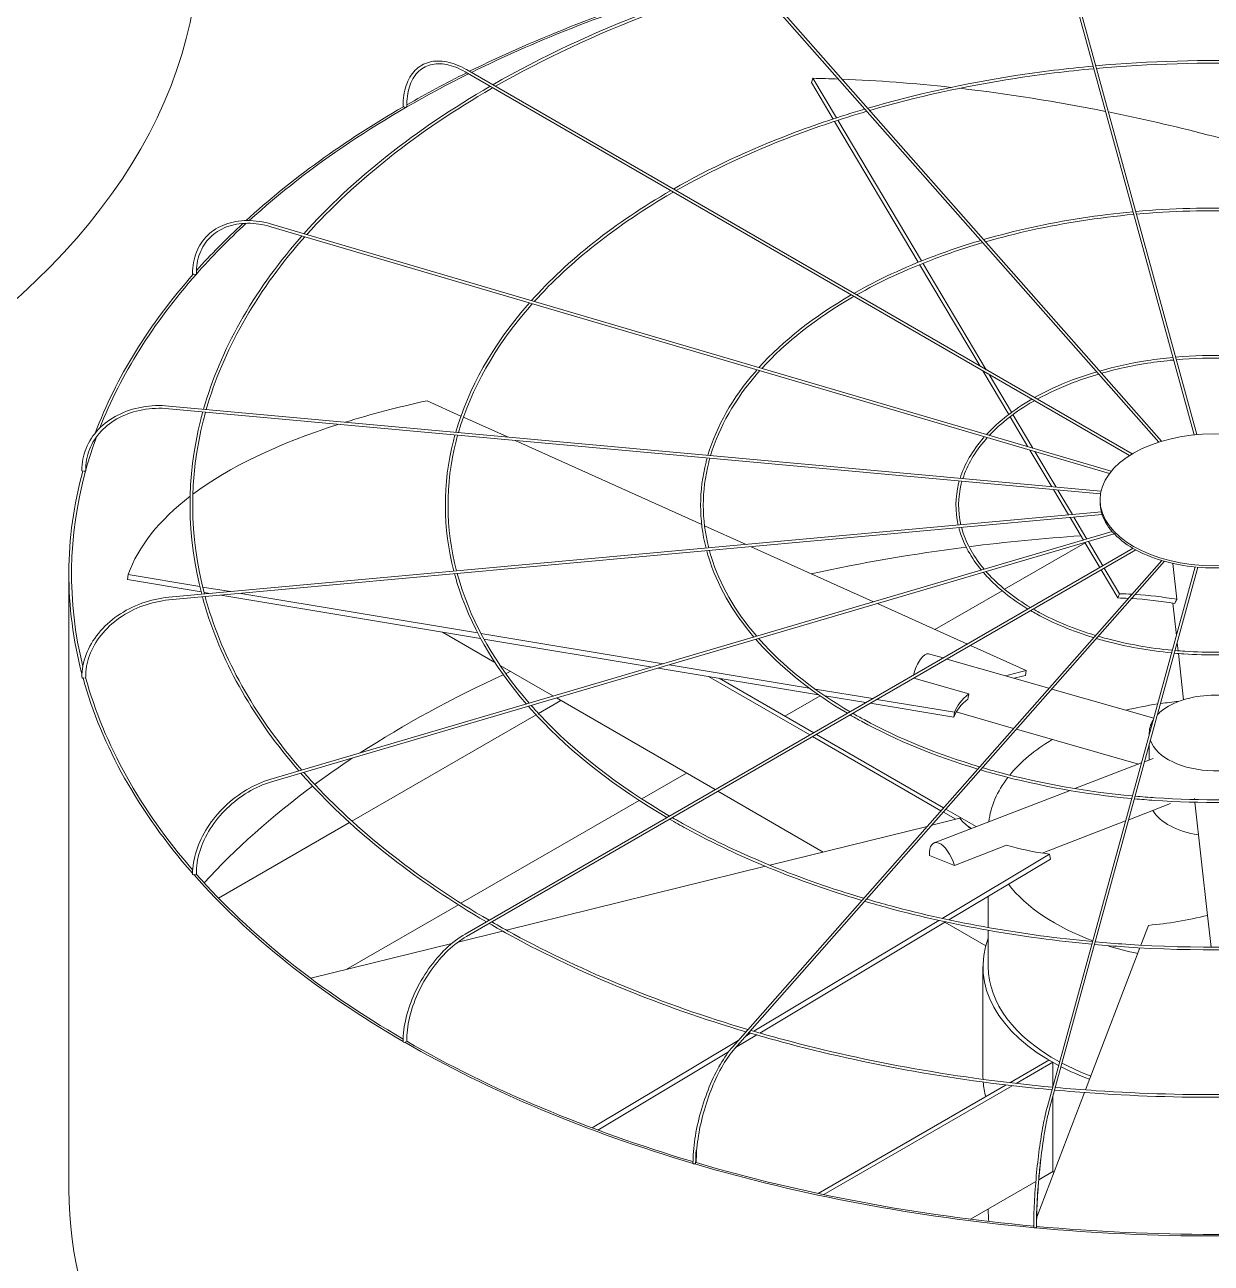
# Model space of a CAD drawing. Header units: millimetres. Extents: x -312439 to 477422, y -331570 to 212570.
# Drawn here: x 396178.2 to 396449.8, y 92629.3 to 92912.6 of the extents above; entities that cross this region are included whole.
import ezdxf

# ---------------------------------------------------------------- set-up
doc = ezdxf.new("R2010")
doc.units = ezdxf.units.MM

msp = doc.modelspace()

# ---------------------------------------------------------------- linework, layer by layer
at = {"color": 0, "linetype": 'Continuous', "lineweight": 0, "extrusion": (8.40036e-17, 0.816497, 0.57735)}
for p, q in [((396445.848, 92818.746), (396412.255, 92941.201)), ((396412.845, 92941.363), (396446.466, 92818.805)), ((396340.247, 92927.559), (396437.746, 92817.08)), ((396438.388, 92817.28), (396340.706, 92927.964)), ((396431.046, 92814.003), (396279.014, 92901.779)), ((396431.637, 92814.369), (396279.32, 92902.309)), ((396358.246, 92899.336), (396358.617, 92900.303)), ((396363.209, 92890.995), (396358.246, 92899.336)), ((396358.617, 92900.303), (396364, 92891.255)), ((396382.709, 92858.221), (396363.53, 92890.456)), ((396364.321, 92890.715), (396383.472, 92858.529)), ((396234.536, 92866.353), (396426.467, 92809.892)), ((396426.467, 92809.892), (396234.536, 92866.353)), ((396426.876, 92810.41), (396234.709, 92866.941)), ((396396.852, 92834.452), (396383.026, 92857.689)), ((396383.789, 92857.996), (396398.292, 92833.621)), ((396403.417, 92823.417), (396397.493, 92833.375)), ((396398.933, 92832.543), (396404.072, 92823.906)), ((396424.417, 92805.231), (396211.177, 92824.73)), ((396424.532, 92805.835), (396211.233, 92825.34)), ((396278.057, 92823.055), (396270.299, 92826.547)), ((396288.725, 92818.254), (396278.617, 92822.803)), ((396407.821, 92816.015), (396403.733, 92822.887)), ((396404.387, 92823.377), (396408.968, 92815.678)), ((396333.154, 92798.258), (396290.44, 92817.482)), ((396413.265, 92806.866), (396408.282, 92815.242)), ((396409.428, 92814.904), (396414.266, 92806.774)), ((396417.102, 92800.417), (396413.652, 92806.215)), ((396414.653, 92806.124), (396417.999, 92800.499)), ((396424.315, 92803.397), (396424.315, 92803.897)), ((396211.177, 92781.587), (396424.618, 92801.105)), ((396211.233, 92780.977), (396424.799, 92800.506)), ((396420.519, 92794.675), (396417.449, 92799.834)), ((396418.346, 92799.916), (396421.323, 92794.912)), ((396234.536, 92739.964), (396427.106, 92796.613)), ((396343.342, 92793.673), (396333.805, 92797.965)), ((396234.709, 92739.376), (396427.566, 92796.11)), ((396402.464, 92783.419), (396420.887, 92794.055)), ((396424.256, 92788.394), (396420.842, 92794.132)), ((396421.647, 92794.369), (396424.96, 92788.8)), ((396431.867, 92792.789), (396279.014, 92704.538)), ((396279.32, 92704.008), (396432.487, 92792.439)), ((396372.5, 92780.549), (396344.478, 92793.161)), ((396438.423, 92790.003), (396340.247, 92678.758)), ((396340.706, 92678.353), (396439.074, 92789.815)), ((396446.108, 92788.522), (396412.255, 92665.116)), ((396446.728, 92788.466), (396412.845, 92664.954)), ((396428.4, 92781.429), (396424.569, 92787.868)), ((396425.273, 92788.274), (396428.771, 92782.396)), ((396441.923, 92781.121), (396441.011, 92789.33)), ((396188.324, 92646.146), (396188.324, 92786.886)), ((396201.729, 92785.628), (396201.893, 92786.773)), ((396218.584, 92782.822), (396201.729, 92785.628)), ((396201.893, 92786.773), (396218.28, 92784.045)), ((396218.937, 92783.936), (396225.292, 92782.878)), ((396220.746, 92782.462), (396219.245, 92782.712)), ((396282.562, 92772.17), (396223.13, 92782.065)), ((396227.676, 92782.481), (396281.88, 92773.456)), ((396386.545, 92774.228), (396401.899, 92783.092)), ((396428.4, 92781.429), (396428.771, 92782.396)), ((396393.949, 92770.896), (396373.358, 92780.163)), ((396440.98, 92780.25), (396441.804, 92772.833)), ((396285.826, 92766.708), (396273.852, 92773.62)), ((396282.637, 92773.331), (396324.352, 92766.385)), ((396321.806, 92765.637), (396283.33, 92772.042)), ((396441.988, 92771.185), (396442.192, 92769.345)), ((396385.07, 92768.658), (396388.416, 92767.702)), ((396407.421, 92764.833), (396394.637, 92770.586)), ((396442.261, 92768.725), (396443.436, 92758.158)), ((396299.199, 92758.986), (396287.017, 92766.02)), ((396359.886, 92759.297), (396323.192, 92765.406)), ((396325.738, 92766.155), (396357.767, 92760.822)), ((396389.235, 92767.468), (396412.635, 92760.783)), ((396334.708, 92763.489), (396357.913, 92750.091)), ((396358.779, 92750.591), (396337.142, 92763.083)), ((396381.667, 92763.098), (396394.289, 92759.492)), ((396407.257, 92763.687), (396407.421, 92764.833)), ((396359.11, 92760.599), (396372.307, 92758.401)), ((396413.287, 92760.596), (396436.619, 92753.931)), ((396295.79, 92755.015), (396300.934, 92757.985)), ((396336.26, 92737.589), (396299.932, 92758.563)), ((396352.192, 92754.394), (396360.248, 92759.045)), ((396370.731, 92757.491), (396361.31, 92759.06)), ((396390.842, 92754.143), (396371.682, 92757.333)), ((396373.258, 92758.243), (396391.006, 92755.288)), ((396253.116, 92730.377), (396295.246, 92754.701)), ((396390.842, 92754.143), (396391.006, 92755.288)), ((396391.407, 92755.35), (396404.531, 92751.6)), ((396405.184, 92751.414), (396433.139, 92743.428)), ((396358.526, 92749.737), (396387.914, 92732.77)), ((396388.498, 92733.433), (396359.392, 92750.238)), ((396435.574, 92750.55), (396435.574, 92750.12)), ((396435.574, 92747.805), (396435.574, 92744.364)), ((396418.58, 92737.828), (396433.808, 92743.685)), ((396434.518, 92743.959), (396436.463, 92744.707)), ((396319.417, 92735.472), (396329.673, 92741.393)), ((396360.974, 92723.321), (396336.872, 92737.236)), ((396386.356, 92725.433), (396417.453, 92737.394)), ((396278.062, 92711.595), (396318.822, 92735.128)), ((396430.886, 92730.716), (396440.432, 92734.388)), ((396445.975, 92735.325), (396445.948, 92735.567)), ((396448.923, 92708.811), (396446.043, 92734.711)), ((396392.264, 92731.028), (396385.784, 92729.432)), ((396388.455, 92732.458), (396391.33, 92730.798)), ((396395.958, 92729.126), (396389.039, 92733.12)), ((396222.606, 92712.762), (396252.559, 92730.055)), ((396384.74, 92729.175), (396348.724, 92720.303)), ((396393.965, 92729.277), (396394.918, 92728.726)), ((396411.059, 92723.09), (396430.176, 92730.443)), ((396385.286, 92722.54), (396390.983, 92720.27)), ((396388.194, 92708.133), (396412.785, 92722.852)), ((396390.983, 92720.27), (396402.915, 92724.86)), ((396412.991, 92721.721), (396412.785, 92722.852)), ((396347.719, 92720.055), (396288.45, 92705.456)), ((396412.991, 92721.721), (396389.734, 92707.8)), ((396251.788, 92696.426), (396277.462, 92711.249)), ((396398.75, 92706.039), (396398.75, 92713.196)), ((396448.923, 92708.811), (396449.731, 92701.545)), ((396345.051, 92682.309), (396387.428, 92707.674)), ((396388.963, 92707.339), (396346.465, 92681.9)), ((396398.164, 92701.849), (396388.812, 92707.248)), ((396435.392, 92706.547), (396433.653, 92702.009)), ((396287.577, 92705.241), (396277.384, 92702.731)), ((396398.75, 92697.107), (396398.75, 92705.417)), ((396275.938, 92702.374), (396243.678, 92694.428)), ((396433.423, 92701.408), (396420.968, 92668.9)), ((396397.525, 92672.104), (396397.525, 92697.107)), ((396308.108, 92660.195), (396341.508, 92680.188)), ((396345.746, 92681.47), (396340.893, 92678.565)), ((396343.24, 92681.224), (396344.335, 92681.88)), ((396339.319, 92677.623), (396309.4, 92659.714)), ((396412.625, 92675.712), (396403.683, 92670.549)), ((396405.126, 92670.382), (396413.491, 92675.212)), ((396413.491, 92675.212), (396412.625, 92675.712)), ((396413.491, 92675.212), (396413.491, 92669.623)), ((396402.797, 92670.038), (396359.811, 92645.22)), ((396361.079, 92644.951), (396404.235, 92669.868)), ((396420.739, 92668.302), (396409.817, 92639.795)), ((396413.491, 92667.308), (396413.491, 92650.208)), ((396413.491, 92650.208), (396410.287, 92648.359)), ((396409.622, 92647.975), (396394.652, 92639.332)), ((396398.75, 92640.711), (396398.75, 92641.698)), ((396409.14, 92638.026), (396409.037, 92637.757))]:
    msp.add_line(p, q, dxfattribs=at)
at = {"color": 0, "linetype": 'Continuous', "lineweight": 0}
for centre, major_axis, ratio, start_param, end_param in [((395955.853, 92931.759), (262.225, 0), 0.5773503, 5.4977871, 6.2831853), ((396450.55, 92786.886), (-262.225, 0), 0.5773503, 5.1849758, 5.420347), ((396450.55, 92786.886), (-261.613, 0), 0.5773503, 5.183912, 5.4201653), ((396450.55, 92786.886), (-261.613, 0), 0.5773503, 5.4234857, 5.718128), ((396450.55, 92786.886), (-262.225, 0), 0.5773503, 5.4236595, 5.4949761), ((396450.92, 92745.169), (-236.033, 90.421), 0.5343599, 5.2814302, 5.3074736), ((396450.92, 92745.169), (-236.033, 90.421), 0.5343599, 5.1688261, 5.2776752), ((396450.92, 92745.169), (-236.033, 90.421), 0.5343599, 5.0198116, 5.1604272), ((396450.55, 92786.886), (-262.225, 0), 0.5773503, 5.4989549, 5.7196003), ((396265.128, 92893.939), (0.306, 0), 0.5773503, 3.1415927, 4.450555), ((396265.345, 92893.814), (0.306, 0.004), 0.5683066, 3.9193388, 5.4901351), ((396265.345, 92893.814), (0.306, 0.004), 0.5683066, 5.4901351, 6.2831853), ((396450.92, 92745.169), (-236.033, 90.421), 0.5343599, 4.8289255, 5.0170065), ((396450.55, 92786.886), (-261.613, 0), 0.5773503, 5.7230202, 5.8115447), ((396450.55, 92786.886), (-262.225, 0), 0.5773503, 5.7247725, 5.8068149), ((396450.55, 92786.886), (-262.225, 0), 0.5773503, 5.8129334, 6.0685314), ((396450.55, 92786.886), (-261.613, 0), 0.5773503, 5.8119417, 6.0598961), ((396216.933, 92855.64), (0.306, 0), 0.5773503, 3.1415927, 4.7647143), ((396217.206, 92855.56), (0.306, 0.005), 0.5715189, 4.2314546, 5.8022509), ((396217.206, 92855.56), (0.306, 0.005), 0.5715189, 5.8022509, 6.2831853), ((396450.714, 92745.348), (-250.189, 35.961), 0.3284711, 5.5638228, 5.6785471), ((396450.714, 92745.348), (-250.189, 35.961), 0.3284711, 5.6885713, 5.965771), ((396450.55, 92786.886), (-261.613, 0), 0.5773503, 6.0736106, 6.1250005), ((396450.55, 92786.886), (-262.225, 0), 0.5773503, 6.126925, 6.4343205), ((396450.55, 92786.886), (-261.613, 0), 0.5773503, 6.1262297, 6.4235661), ((396191.596, 92810.618), (0.306, 0), 0.5773503, 3.1415927, 5.0788735), ((396191.898, 92810.59), (0.306, 0.006), 0.5752952, 4.5444916, 6.1152879), ((396191.898, 92810.59), (0.306, 0.006), 0.5752952, 6.1152879, 6.2831853), ((396450.714, 92745.348), (-250.189, 35.961), 0.3284711, 5.9728515, 6.2156373), ((396450.441, 92803.397), (-26.126, 0), 0.5773503, 0, 0.1535113), ((396450.441, 92803.397), (-26.126, 0), 0.5773503, 0.160648, 0.4676706), ((396450.441, 92803.397), (-26.126, 0), 0.5773503, 0.4748072, 0.7818298), ((396450.55, 92645.646), (-261.613, 0), 0.5773503, 4.8296672, 4.9289778), ((396450.55, 92645.646), (-261.613, 0), 0.5773503, 4.9315023, 5.0730373), ((396450.441, 92803.397), (-26.126, 0), 0.5773503, 0.7889665, 1.0959891), ((396450.441, 92803.397), (-26.126, 0), 0.5773503, 1.1031258, 1.4101484), ((396450.441, 92803.397), (-26.126, 0), 0.5773503, 1.417285, 1.7243076), ((396450.92, 92745.169), (56.639, -21.698), 0.5343599, 2.113134, 2.1658809), ((396450.92, 92745.169), (56.639, -21.698), 0.5343599, 1.92896, 2.0989228), ((396450.55, 92744.203), (-56.639, 21.698), 0.5343599, 5.2632147, 5.3074736), ((396450.55, 92744.203), (-56.639, 21.698), 0.5343599, 5.0728277, 5.2488944), ((396383.551, 92763.343), (1.518, 5.315), 0.3621096, 0, 1.5955332), ((396191.596, 92763.279), (0.306, 0), 0.5773503, 3.1415927, 5.3930328), ((396450.55, 92786.886), (-262.225, 0), 0.5773503, 0.15775, 0.4689102), ((396191.898, 92763.306), (0.306, 0.006), 0.5792658, 4.8585762, 6.2831853), ((396450.55, 92786.886), (-261.613, 0), 0.5773503, 0.1573017, 0.4645126), ((396450.55, 92645.646), (-261.613, 0), 0.5773503, 5.3840325, 5.5566031), ((396450.55, 92645.646), (-261.613, 0), 0.5773503, 5.3759613, 5.381266), ((396450.714, 92745.348), (-60.036, 8.629), 0.3284711, 5.5638228, 5.6832782), ((396450.55, 92744.203), (-60.036, 8.629), 0.3284711, 5.5638228, 5.6281345), ((396450.714, 92745.348), (-60.036, 8.629), 0.3284711, 5.9787164, 6.2156373), ((396450.55, 92750.55), (-14.976, 0), 0.5773503, 3.6916997, 5.4977871), ((396450.55, 92744.203), (-60.036, 8.629), 0.3284711, 5.9809914, 6.2156373), ((396450.55, 92728.238), (-51.8, 0), 0.5773503, 4.9668384, 5.1151413), ((396450.55, 92750.55), (-14.976, 0), 0.5773503, 5.4977871, 5.7722245), ((396450.55, 92728.238), (-51.8, 0), 0.5773503, 4.8725497, 4.9536635), ((396450.55, 92750.55), (-14.976, 0), 0.5773503, 5.9253681, 6.3268432), ((396450.55, 92728.238), (-51.8, 0), 0.5773503, 5.5125312, 5.8454489), ((396450.55, 92750.55), (-14.976, 0), 0.5773503, 0.1968015, 2.9056449), ((396450.55, 92645.646), (-261.613, 0), 0.5773503, 5.5668053, 5.6187776), ((396450.55, 92728.238), (-51.8, 0), 0.5773503, 5.864801, 6.2160224), ((396450.55, 92645.646), (-261.613, 0), 0.5773503, 5.6218563, 5.7966666), ((396450.344, 92745.334), (-59.674, -10.853), 0.3443205, 0.1772511, 0.3142745), ((396450.55, 92735.642), (-14.976, 0), 0.5773503, 0.3310244, 1.3226651), ((396388.34, 92720.274), (-1.984, 5.159), 0.4527097, 4.5393785, 7.2340672), ((396450.344, 92745.334), (-59.674, -10.853), 0.3443205, 0.5921448, 0.8290657), ((396216.933, 92718.256), (0.306, 0), 0.5773503, 3.1415927, 5.7071921), ((396450.55, 92786.886), (-262.225, 0), 0.5773503, 0.4717795, 0.7837457), ((396217.206, 92718.336), (0.306, 0.005), 0.5830421, 5.1737369, 6.2831853), ((396450.55, 92786.886), (-261.613, 0), 0.5773503, 0.4715588, 0.781436), ((396450.55, 92728.238), (-51.8, 0), 0.5773503, 0.4237953, 1.0021877), ((396450.179, 92745.142), (-56.425, -22.248), 0.5660586, 1.0925617, 1.3294826), ((396450.55, 92697.107), (-53.025, 0), 0.5773503, 6.0678252, 7.1147249), ((396450.55, 92728.238), (-51.8, 0), 0.5773503, 1.0153625, 1.0203014), ((396450.55, 92728.238), (-51.8, 0), 0.5773503, 1.0757224, 1.2236785), ((396450.55, 92697.107), (51.8, 0), 0.5773503, 3.1415927, 3.9574848), ((396265.345, 92680.083), (0.306, 0.004), 0.5862544, 5.4898935, 6.2831853), ((396450.55, 92786.886), (-261.613, 0), 0.5773503, 0.7858227, 1.096892), ((396265.128, 92679.958), (0.306, 0), 0.5773503, 3.1415927, 6.0213513), ((396450.55, 92786.886), (-262.225, 0), 0.5773503, 0.7858257, 1.0981183), ((396450.55, 92697.107), (51.8, 0), 0.5773503, 3.9720631, 4.1329788), ((396450.55, 92672.104), (53.025, 0), 0.5773503, 3.1415927, 3.1671433), ((396450.55, 92697.107), (-53.025, 0), 0.5773503, 0.8456372, 1.0001122), ((396450.55, 92672.104), (53.025, 0), 0.5773503, 3.1875095, 3.2970925), ((396331.463, 92652.132), (-0.306, 0), 0.5773503, 0, 3.1415927), ((396450.55, 92786.886), (-262.225, 0), 0.5773503, 1.0998851, 1.4125333), ((396331.602, 92652.29), (-0.306, -0.003), 0.5885883, 2.6652649, 3.1415927), ((396450.55, 92786.886), (-261.613, 0), 0.5773503, 1.1000981, 1.4118355), ((396450.55, 92672.104), (53.025, 0), 0.5773503, 3.9385413, 3.9453811), ((396450.55, 92646.146), (262.225, 0), 0.5773503, 3.1415927, 5.4977871), ((396450.55, 92640.711), (51.8, 0), 0.5773503, 3.1415927, 3.2048035), ((396409.492, 92637.678), (-0.306, -0.001), 0.5898153, 2.9827557, 3.1415927), ((396450.55, 92786.886), (-261.613, 0), 0.5773503, 1.41439, 1.726367), ((396409.444, 92637.504), (-0.306, 0), 0.5773503, 0, 3.1415927), ((396450.55, 92786.886), (-262.225, 0), 0.5773503, 1.4139544, 1.727034)]:
    msp.add_ellipse(centre, major_axis=major_axis, ratio=ratio, start_param=start_param, end_param=end_param, dxfattribs=at)
msp.add_ellipse((396450.441, 92803.897), major_axis=(26.126, 0), ratio=0.5773503, dxfattribs=at)
for points, knots in [([(396343.973, 92923.337), (396336.299, 92921.076), (396328.842, 92918.571), (396308.609, 92910.883), (396296.432, 92905.175), (396285.355, 92898.825)], [5.96956861, 5.96956861, 5.96956861, 5.96956861, 6.07987049, 6.07987049, 6.27966483, 6.27966483, 6.27966483, 6.27966483]), ([(396344.42, 92922.83), (396336.647, 92920.548), (396329.095, 92918.014), (396308.945, 92910.353), (396296.919, 92904.725), (396285.969, 92898.47)], [5.96825255, 5.96825255, 5.96825255, 5.96825255, 6.08012371, 6.08012371, 6.27780239, 6.27780239, 6.27780239, 6.27780239]), ([(396264.822, 92893.939), (396264.822, 92895.664), (396265.058, 92897.259), (396265.992, 92900.038), (396266.69, 92901.222), (396268.489, 92903.042), (396269.587, 92903.678), (396272.055, 92904.33), (396273.422, 92904.347), (396276.287, 92903.778), (396277.786, 92903.19), (396279.293, 92902.324), (396279.307, 92902.317), (396279.32, 92902.309)], [0, 0, 0, 0, 0.3141593, 0.3141593, 0.6283185, 0.6283185, 0.9411039, 0.9411039, 1.2538555, 1.2538555, 1.5680148, 1.5680148, 1.5707963, 1.5707963, 1.5707963, 1.5707963]), ([(396477.556, 92903.155), (396471.972, 92903.658), (396466.346, 92904.005), (396448.229, 92904.617), (396435.675, 92904.267), (396423.327, 92903.155)], [5.34296141, 5.34296141, 5.34296141, 5.34296141, 5.43938168, 5.43938168, 5.65261288, 5.65261288, 5.65261288, 5.65261288]), ([(396477.391, 92902.555), (396471.784, 92903.058), (396466.134, 92903.404), (396448.126, 92903.999), (396435.708, 92903.651), (396423.492, 92902.555)], [5.34359392, 5.34359392, 5.34359392, 5.34359392, 5.44060854, 5.44060854, 5.65198037, 5.65198037, 5.65198037, 5.65198037]), ([(396279.014, 92901.779), (396277.576, 92902.609), (396276.145, 92903.169), (396273.445, 92903.704), (396272.178, 92903.679), (396269.927, 92903.066), (396268.94, 92902.478), (396267.318, 92900.785), (396266.682, 92899.676), (396265.837, 92897.029), (396265.629, 92895.491), (396265.651, 92893.818)], [4.712389, 4.712389, 4.712389, 4.712389, 5.029657, 5.029657, 5.3469251, 5.3469251, 5.6641931, 5.6641931, 5.9814611, 5.9814611, 6.2987292, 6.2987292, 6.2987292, 6.2987292]), ([(396422.707, 92903.098), (396416.722, 92902.546), (396410.786, 92901.815), (396393.27, 92899.105), (396381.932, 92896.606), (396371.154, 92893.462)], [5.65618024, 5.65618024, 5.65618024, 5.65618024, 5.75959703, 5.75959703, 5.96555925, 5.96555925, 5.96555925, 5.96555925]), ([(396422.872, 92902.498), (396416.816, 92901.942), (396410.811, 92901.202), (396393.401, 92898.5), (396382.228, 92896.041), (396371.602, 92892.955)], [5.6555551, 5.6555551, 5.6555551, 5.6555551, 5.760393, 5.760393, 5.9637948, 5.9637948, 5.9637948, 5.9637948]), ([(396370.505, 92893.272), (396364.755, 92891.578), (396359.166, 92889.7), (396344.045, 92883.955), (396334.955, 92879.7), (396326.679, 92874.967)], [5.96969757, 5.96969757, 5.96969757, 5.96969757, 6.07982614, 6.07982614, 6.27841616, 6.27841616, 6.27841616, 6.27841616]), ([(396370.953, 92892.765), (396365.102, 92891.049), (396359.42, 92889.143), (396344.381, 92883.425), (396335.441, 92879.249), (396327.293, 92874.612)], [5.96794353, 5.96794353, 5.96794353, 5.96794353, 6.08016355, 6.08016355, 6.27592849, 6.27592849, 6.27592849, 6.27592849]), ([(396468.416, 92869.838), (396464.742, 92870.166), (396461.042, 92870.394), (396449.032, 92870.802), (396440.682, 92870.573), (396432.467, 92869.838)], [5.34408303, 5.34408303, 5.34408303, 5.34408303, 5.43906993, 5.43906993, 5.65149126, 5.65149126, 5.65149126, 5.65149126]), ([(396468.251, 92869.238), (396464.554, 92869.566), (396460.83, 92869.792), (396448.93, 92870.184), (396440.715, 92869.956), (396432.631, 92869.238)], [5.34503474, 5.34503474, 5.34503474, 5.34503474, 5.44090812, 5.44090812, 5.65053954, 5.65053954, 5.65053954, 5.65053954]), ([(396216.627, 92855.64), (396216.627, 92857.373), (396216.927, 92859.023), (396218.102, 92861.993), (396218.978, 92863.311), (396221.219, 92865.478), (396222.583, 92866.326), (396225.654, 92867.467), (396227.361, 92867.761), (396230.95, 92867.774), (396232.831, 92867.493), (396234.709, 92866.941)], [4.712389, 4.712389, 4.712389, 4.712389, 5.0265482, 5.0265482, 5.3407075, 5.3407075, 5.6548668, 5.6548668, 5.969026, 5.969026, 6.2831853, 6.2831853, 6.2831853, 6.2831853]), ([(396234.536, 92866.353), (396232.72, 92866.887), (396230.908, 92867.154), (396227.473, 92867.131), (396225.852, 92866.841), (396222.96, 92865.741), (396221.689, 92864.931), (396219.614, 92862.873), (396218.81, 92861.624), (396217.745, 92858.801), (396217.484, 92857.227), (396217.512, 92855.565)], [0, 0, 0, 0, 0.317268, 0.317268, 0.6345361, 0.6345361, 0.9518041, 0.9518041, 1.2690722, 1.2690722, 1.5863402, 1.5863402, 1.5863402, 1.5863402]), ([(396431.847, 92869.781), (396427.884, 92869.414), (396423.954, 92868.93), (396412.347, 92867.136), (396404.829, 92865.483), (396397.679, 92863.407)], [5.65683386, 5.65683386, 5.65683386, 5.65683386, 5.75939254, 5.75939254, 5.96383461, 5.96383461, 5.96383461, 5.96383461]), ([(396432.012, 92869.181), (396427.978, 92868.81), (396423.979, 92868.317), (396412.478, 92866.531), (396405.126, 92864.918), (396398.128, 92862.899)], [5.65589869, 5.65589869, 5.65589869, 5.65589869, 5.76058509, 5.76058509, 5.96118261, 5.96118261, 5.96118261, 5.96118261]), ([(396241.677, 92864.253), (396241.452, 92863.997), (396241.228, 92863.742), (396230.388, 92851.273), (396222.99, 92838.118), (396219.155, 92824.616)], [0.31387846, 0.31387846, 0.31387846, 0.31387846, 0.32022171, 0.32022171, 0.6228537, 0.6228537, 0.6228537, 0.6228537]), ([(396242.326, 92864.062), (396242.053, 92863.754), (396241.783, 92863.446), (396230.951, 92851), (396223.597, 92837.944), (396219.775, 92824.559)], [0.31209175, 0.31209175, 0.31209175, 0.31209175, 0.31977769, 0.31977769, 0.62202139, 0.62202139, 0.62202139, 0.62202139]), ([(396397.03, 92863.217), (396393.205, 92862.089), (396389.488, 92860.839), (396379.477, 92857.037), (396373.47, 92854.232), (396367.992, 92851.114)], [5.97003164, 5.97003164, 5.97003164, 5.97003164, 6.07973571, 6.07973571, 6.27604568, 6.27604568, 6.27604568, 6.27604568]), ([(396397.477, 92862.71), (396393.553, 92861.56), (396389.741, 92860.282), (396379.813, 92856.507), (396373.957, 92853.781), (396368.608, 92850.759)], [5.96740299, 5.96740299, 5.96740299, 5.96740299, 6.08024114, 6.08024114, 6.27230164, 6.27230164, 6.27230164, 6.27230164]), ([(396293.743, 92848.936), (396293.566, 92848.736), (396293.391, 92848.536), (396285.297, 92839.224), (396279.761, 92829.413), (396276.865, 92819.338)], [0.31368489, 0.31368489, 0.31368489, 0.31368489, 0.32029533, 0.32029533, 0.62093354, 0.62093354, 0.62093354, 0.62093354]), ([(396294.392, 92848.745), (396294.168, 92848.493), (396293.946, 92848.241), (396285.86, 92838.952), (396280.369, 92829.239), (396277.487, 92819.282)], [0.31130083, 0.31130083, 0.31130083, 0.31130083, 0.31970361, 0.31970361, 0.61980435, 0.61980435, 0.61980435, 0.61980435]), ([(396440.987, 92836.464), (396439.047, 92836.282), (396437.122, 92836.044), (396431.424, 92835.166), (396427.727, 92834.36), (396424.205, 92833.35)], [5.65878241, 5.65878241, 5.65878241, 5.65878241, 5.75876753, 5.75876753, 5.95869527, 5.95869527, 5.95869527, 5.95869527]), ([(396441.151, 92835.865), (396439.141, 92835.678), (396437.147, 92835.431), (396431.555, 92834.561), (396428.025, 92833.795), (396424.654, 92832.841)], [5.65692719, 5.65692719, 5.65692719, 5.65692719, 5.76114351, 5.76114351, 5.95335964, 5.95335964, 5.95335964, 5.95335964]), ([(396459.276, 92836.521), (396457.513, 92836.675), (396455.738, 92836.783), (396449.836, 92836.986), (396445.689, 92836.878), (396441.607, 92836.521)], [5.34742678, 5.34742678, 5.34742678, 5.34742678, 5.43812478, 5.43812478, 5.64814751, 5.64814751, 5.64814751, 5.64814751]), ([(396459.111, 92835.92), (396457.325, 92836.074), (396455.526, 92836.181), (396449.734, 92836.368), (396445.722, 92836.261), (396441.771, 92835.92)], [5.34934775, 5.34934775, 5.34934775, 5.34934775, 5.44178794, 5.44178794, 5.64622654, 5.64622654, 5.64622654, 5.64622654]), ([(396345.8, 92833.622), (396345.676, 92833.481), (396345.552, 92833.339), (396340.203, 92827.184), (396336.529, 92820.711), (396334.574, 92814.061)], [0.31344956, 0.31344956, 0.31344956, 0.31344956, 0.32044212, 0.32044212, 0.61727915, 0.61727915, 0.61727915, 0.61727915]), ([(396346.45, 92833.431), (396346.277, 92833.238), (396346.107, 92833.044), (396340.767, 92826.912), (396337.137, 92820.538), (396335.196, 92814.004)], [0.30986952, 0.30986952, 0.30986952, 0.30986952, 0.31955549, 0.31955549, 0.6155298, 0.6155298, 0.6155298, 0.6155298]), ([(396423.555, 92833.161), (396421.656, 92832.6), (396419.81, 92831.979), (396414.91, 92830.119), (396411.986, 92828.764), (396409.308, 92827.261)], [5.97102709, 5.97102709, 5.97102709, 5.97102709, 6.0794509, 6.0794509, 6.26898955, 6.26898955, 6.26898955, 6.26898955]), ([(396424.002, 92832.654), (396422.004, 92832.071), (396420.064, 92831.422), (396415.246, 92829.589), (396412.474, 92828.313), (396409.926, 92826.904)], [5.96578422, 5.96578422, 5.96578422, 5.96578422, 6.08045705, 6.08045705, 6.26142742, 6.26142742, 6.26142742, 6.26142742]), ([(396191.289, 92810.618), (396191.289, 92812.354), (396191.622, 92814.062), (396192.921, 92817.248), (396193.887, 92818.726), (396196.352, 92821.305), (396197.85, 92822.406), (396201.23, 92824.127), (396203.111, 92824.746), (396207.073, 92825.448), (396209.153, 92825.53), (396211.233, 92825.34)], [4.712389, 4.712389, 4.712389, 4.712389, 5.0265482, 5.0265482, 5.3407075, 5.3407075, 5.6548668, 5.6548668, 5.969026, 5.969026, 6.2831853, 6.2831853, 6.2831853, 6.2831853]), ([(396211.177, 92824.73), (396209.161, 92824.915), (396207.147, 92824.832), (396203.323, 92824.144), (396201.515, 92823.538), (396198.283, 92821.867), (396196.861, 92820.803), (396194.542, 92818.324), (396193.646, 92816.91), (396192.461, 92813.872), (396192.173, 92812.248), (396192.204, 92810.596)], [6.2831853, 6.2831853, 6.2831853, 6.2831853, 6.6004533, 6.6004533, 6.9177214, 6.9177214, 7.2349894, 7.2349894, 7.5522575, 7.5522575, 7.8695255, 7.8695255, 7.8695255, 7.8695255]), ([(396218.987, 92824.016), (396218.827, 92823.439), (396218.674, 92822.86), (396215.176, 92809.041), (396215.243, 92795.507), (396218.725, 92782.277)], [0.6273321, 0.6273321, 0.6273321, 0.6273321, 0.64026634, 0.64026634, 0.9362265, 0.9362265, 0.9362265, 0.9362265]), ([(396219.607, 92823.959), (396219.444, 92823.374), (396219.289, 92822.789), (396215.786, 92809.003), (396215.855, 92795.522), (396219.344, 92782.334)], [0.62653255, 0.62653255, 0.62653255, 0.62653255, 0.63973087, 0.63973087, 0.93697289, 0.93697289, 0.93697289, 0.93697289]), ([(396276.696, 92818.739), (396276.571, 92818.287), (396276.452, 92817.835), (396273.839, 92807.511), (396273.871, 92797.421), (396276.43, 92787.554)], [0.62689443, 0.62689443, 0.62689443, 0.62689443, 0.64035432, 0.64035432, 0.93404611, 0.93404611, 0.93404611, 0.93404611]), ([(396277.316, 92818.682), (396277.188, 92818.223), (396277.066, 92817.764), (396274.449, 92807.473), (396274.483, 92797.436), (396277.048, 92787.61)], [0.62582334, 0.62582334, 0.62582334, 0.62582334, 0.63964072, 0.63964072, 0.93502054, 0.93502054, 0.93502054, 0.93502054]), ([(396397.858, 92818.308), (396397.785, 92818.225), (396397.712, 92818.143), (396395.109, 92815.143), (396393.298, 92812.009), (396392.288, 92808.784)], [0.31275087, 0.31275087, 0.31275087, 0.31275087, 0.32087906, 0.32087906, 0.60646372, 0.60646372, 0.60646372, 0.60646372]), ([(396398.509, 92818.117), (396398.387, 92817.982), (396398.267, 92817.847), (396395.674, 92814.872), (396393.908, 92811.837), (396392.912, 92808.727)], [0.30556743, 0.30556743, 0.30556743, 0.30556743, 0.31911145, 0.31911145, 0.60263629, 0.60263629, 0.60263629, 0.60263629]), ([(396334.403, 92813.462), (396334.313, 92813.14), (396334.228, 92812.818), (396332.502, 92805.989), (396332.5, 92799.338), (396334.14, 92792.831)], [0.62618978, 0.62618978, 0.62618978, 0.62618978, 0.64052907, 0.64052907, 0.92987427, 0.92987427, 0.92987427, 0.92987427]), ([(396335.023, 92813.405), (396334.93, 92813.076), (396334.842, 92812.747), (396333.112, 92805.951), (396333.112, 92799.353), (396334.757, 92792.888)], [0.62457061, 0.62457061, 0.62457061, 0.62457061, 0.6394598, 0.6394598, 0.93127617, 0.93127617, 0.93127617, 0.93127617]), ([(396392.109, 92808.185), (396392.055, 92807.993), (396392.004, 92807.801), (396391.165, 92804.467), (396391.13, 92801.256), (396391.855, 92798.109)], [0.62410482, 0.62410482, 0.62410482, 0.62410482, 0.64104385, 0.64104385, 0.91753144, 0.91753144, 0.91753144, 0.91753144]), ([(396392.73, 92808.128), (396392.673, 92807.929), (396392.618, 92807.729), (396391.775, 92804.429), (396391.743, 92801.27), (396392.471, 92798.165)], [0.62079185, 0.62079185, 0.62079185, 0.62079185, 0.63891194, 0.63891194, 0.91997787, 0.91997787, 0.91997787, 0.91997787]), ([(396392.003, 92797.507), (396392.072, 92797.243), (396392.146, 92796.979), (396393.161, 92793.628), (396394.829, 92790.62), (396397.162, 92787.804)], [0.93516687, 0.93516687, 0.93516687, 0.93516687, 0.95843835, 0.95843835, 1.2316048, 1.2316048, 1.2316048, 1.2316048]), ([(396392.621, 92797.564), (396392.69, 92797.306), (396392.764, 92797.048), (396393.781, 92793.752), (396395.452, 92790.782), (396397.803, 92787.993)], [0.93813971, 0.93813971, 0.93813971, 0.93813971, 0.96156851, 0.96156851, 1.23828559, 1.23828559, 1.23828559, 1.23828559]), ([(396334.296, 92792.23), (396334.419, 92791.771), (396334.55, 92791.313), (396336.627, 92784.482), (396340.146, 92778.277), (396345.096, 92772.488)], [0.93878416, 0.93878416, 0.93878416, 0.93878416, 0.9592157, 0.9592157, 1.24402203, 1.24402203, 1.24402203, 1.24402203]), ([(396334.915, 92792.287), (396335.037, 92791.834), (396335.168, 92791.382), (396337.247, 92784.608), (396340.77, 92778.44), (396345.741, 92772.678)], [0.94031776, 0.94031776, 0.94031776, 0.94031776, 0.96078603, 0.96078603, 1.24747633, 1.24747633, 1.24747633, 1.24747633]), ([(396276.589, 92786.953), (396276.766, 92786.3), (396276.953, 92785.648), (396280.093, 92775.337), (396285.465, 92765.934), (396293.036, 92757.173)], [0.94000678, 0.94000678, 0.94000678, 0.94000678, 0.95947637, 0.95947637, 1.24820492, 1.24820492, 1.24820492, 1.24820492]), ([(396277.208, 92787.01), (396277.384, 92786.363), (396277.571, 92785.716), (396280.713, 92775.463), (396286.089, 92766.097), (396293.682, 92757.363)], [0.94103976, 0.94103976, 0.94103976, 0.94103976, 0.9605244, 0.9605244, 1.25053309, 1.25053309, 1.25053309, 1.25053309]), ([(396397.595, 92787.293), (396397.841, 92787.008), (396398.094, 92786.725), (396400.9, 92783.693), (396404.095, 92781.15), (396407.82, 92778.905)], [1.24820371, 1.24820371, 1.24820371, 1.24820371, 1.27608724, 1.27608724, 1.54927756, 1.54927756, 1.54927756, 1.54927756]), ([(396398.241, 92787.484), (396398.494, 92787.196), (396398.754, 92786.911), (396401.552, 92783.944), (396404.726, 92781.454), (396408.427, 92779.255)], [1.2552022, 1.2552022, 1.2552022, 1.2552022, 1.28394226, 1.28394226, 1.55644282, 1.55644282, 1.55644282, 1.55644282]), ([(396191.289, 92763.279), (396191.289, 92765.015), (396191.622, 92766.779), (396192.916, 92770.189), (396193.877, 92771.835), (396196.329, 92774.85), (396197.821, 92776.219), (396201.188, 92778.549), (396203.064, 92779.511), (396207.019, 92780.935), (396209.097, 92781.397), (396211.177, 92781.587)], [4.712389, 4.712389, 4.712389, 4.712389, 5.0265482, 5.0265482, 5.3407075, 5.3407075, 5.6548668, 5.6548668, 5.969026, 5.969026, 6.2831853, 6.2831853, 6.2831853, 6.2831853]), ([(396211.233, 92780.977), (396209.217, 92780.793), (396207.201, 92780.342), (396203.37, 92778.952), (396201.556, 92778.013), (396198.312, 92775.742), (396196.883, 92774.411), (396194.552, 92771.493), (396193.651, 92769.907), (396192.461, 92766.639), (396192.173, 92764.958), (396192.204, 92763.312)], [0, 0, 0, 0, 0.317268, 0.317268, 0.6345361, 0.6345361, 0.9518041, 0.9518041, 1.2690722, 1.2690722, 1.5863402, 1.5863402, 1.5863402, 1.5863402]), ([(396218.886, 92781.677), (396219.115, 92780.833), (396219.357, 92779.989), (396223.561, 92766.201), (396230.787, 92753.597), (396240.985, 92741.861)], [0.94070481, 0.94070481, 0.94070481, 0.94070481, 0.95960699, 0.95960699, 1.25038008, 1.25038008, 1.25038008, 1.25038008]), ([(396219.505, 92781.733), (396219.733, 92780.895), (396219.976, 92780.058), (396224.181, 92766.327), (396231.412, 92753.76), (396241.631, 92742.051)], [0.94148414, 0.94148414, 0.94148414, 0.94148414, 0.96039344, 0.96039344, 1.25213605, 1.25213605, 1.25213605, 1.25213605]), ([(396441.423, 92780.176), (396441.528, 92780.45), (396441.668, 92780.728), (396441.869, 92781.04), (396441.896, 92781.08), (396441.923, 92781.121)], [0, 0, 0, 0, 1.7008868, 1.7008868, 1.9577529, 1.9577529, 1.9577529, 1.9577529]), ([(396408.424, 92778.546), (396408.873, 92778.283), (396409.33, 92778.024), (396413.693, 92775.631), (396418.098, 92773.803), (396422.846, 92772.352)], [1.5639266, 1.5639266, 1.5639266, 1.5639266, 1.59638594, 1.59638594, 1.86940636, 1.86940636, 1.86940636, 1.86940636]), ([(396409.035, 92778.899), (396409.481, 92778.642), (396409.934, 92778.389), (396414.25, 92776.055), (396418.602, 92774.272), (396423.291, 92772.857)], [1.5712561, 1.5712561, 1.5712561, 1.5712561, 1.60358263, 1.60358263, 1.87454698, 1.87454698, 1.87454698, 1.87454698]), ([(396345.536, 92771.979), (396345.99, 92771.46), (396346.454, 92770.944), (396352.164, 92764.803), (396358.775, 92759.609), (396366.502, 92755.05)], [1.2523872, 1.2523872, 1.2523872, 1.2523872, 1.27803342, 1.27803342, 1.55997281, 1.55997281, 1.55997281, 1.55997281]), ([(396346.184, 92772.169), (396346.643, 92771.648), (396347.114, 92771.13), (396352.817, 92765.054), (396359.408, 92759.914), (396367.112, 92755.402)], [1.2559207, 1.2559207, 1.2559207, 1.2559207, 1.28197401, 1.28197401, 1.56361702, 1.56361702, 1.56361702, 1.56361702]), ([(396423.491, 92772.158), (396424.113, 92771.974), (396424.74, 92771.796), (396430.239, 92770.305), (396435.416, 92769.373), (396440.715, 92768.862)], [1.88173801, 1.88173801, 1.88173801, 1.88173801, 1.91726722, 1.91726722, 2.19052772, 2.19052772, 2.19052772, 2.19052772]), ([(396423.938, 92772.665), (396424.56, 92772.483), (396425.188, 92772.307), (396430.6, 92770.861), (396435.681, 92769.957), (396440.88, 92769.461)], [1.88697171, 1.88697171, 1.88697171, 1.88697171, 1.922693, 1.922693, 2.19235404, 2.19235404, 2.19235404, 2.19235404]), ([(396441.334, 92768.804), (396442.05, 92768.739), (396442.768, 92768.682), (396448.822, 92768.267), (396454.241, 92768.325), (396459.548, 92768.804)], [2.20116261, 2.20116261, 2.20116261, 2.20116261, 2.23802396, 2.23802396, 2.51122637, 2.51122637, 2.51122637, 2.51122637]), ([(396441.499, 92769.404), (396442.25, 92769.337), (396443.003, 92769.279), (396448.949, 92768.885), (396454.22, 92768.944), (396459.384, 92769.404)], [2.2030547, 2.2030547, 2.2030547, 2.2030547, 2.24193573, 2.24193573, 2.50933428, 2.50933428, 2.50933428, 2.50933428]), ([(396394.289, 92759.492), (396394.278, 92759.438), (396394.267, 92759.385), (396394.184, 92758.979), (396394.124, 92758.634), (396394.078, 92758.31)], [52.4705624, 52.4705624, 52.4705624, 52.4705624, 52.7274285, 52.7274285, 54.4283153, 54.4283153, 54.4283153, 54.4283153]), ([(396293.478, 92756.665), (396294.138, 92755.912), (396294.814, 92755.163), (396303.429, 92745.913), (396313.456, 92738.068), (396325.187, 92731.197)], [1.25379638, 1.25379638, 1.25379638, 1.25379638, 1.27868669, 1.27868669, 1.5635663, 1.5635663, 1.5635663, 1.5635663]), ([(396294.126, 92756.855), (396294.792, 92756.1), (396295.475, 92755.349), (396304.081, 92746.164), (396314.09, 92738.374), (396325.798, 92731.549)], [1.25615972, 1.25615972, 1.25615972, 1.25615972, 1.28131662, 1.28131662, 1.56600951, 1.56600951, 1.56600951, 1.56600951]), ([(396367.11, 92754.694), (396367.962, 92754.199), (396368.827, 92753.711), (396377.641, 92748.893), (396386.628, 92745.201), (396396.319, 92742.295)], [1.56734097, 1.56734097, 1.56734097, 1.56734097, 1.5981909, 1.5981909, 1.87714164, 1.87714164, 1.87714164, 1.87714164]), ([(396367.722, 92755.047), (396368.57, 92754.558), (396369.432, 92754.076), (396378.199, 92749.318), (396387.133, 92745.671), (396396.766, 92742.801)], [1.57102631, 1.57102631, 1.57102631, 1.57102631, 1.60180119, 1.60180119, 1.87974458, 1.87974458, 1.87974458, 1.87974458]), ([(396397.413, 92742.609), (396398.644, 92742.248), (396399.886, 92741.9), (396410.843, 92738.961), (396421.173, 92737.132), (396431.74, 92736.144)], [1.88596498, 1.88596498, 1.88596498, 1.88596498, 1.92135596, 1.92135596, 2.19572889, 2.19572889, 2.19572889, 2.19572889]), ([(396216.627, 92718.256), (396216.627, 92719.989), (396216.926, 92721.804), (396218.089, 92725.424), (396218.952, 92727.229), (396221.156, 92730.658), (396222.498, 92732.282), (396225.529, 92735.191), (396227.218, 92736.477), (396230.783, 92738.587), (396232.658, 92739.411), (396234.536, 92739.964)], [4.712389, 4.712389, 4.712389, 4.712389, 5.0265482, 5.0265482, 5.3407075, 5.3407075, 5.6548668, 5.6548668, 5.969026, 5.969026, 6.2831853, 6.2831853, 6.2831853, 6.2831853]), ([(396241.428, 92741.353), (396242.293, 92740.369), (396243.177, 92739.391), (396254.695, 92727.032), (396268.144, 92716.535), (396283.883, 92707.35)], [1.25457919, 1.25457919, 1.25457919, 1.25457919, 1.27901417, 1.27901417, 1.56542833, 1.56542833, 1.56542833, 1.56542833]), ([(396242.076, 92741.544), (396242.947, 92740.557), (396243.838, 92739.577), (396255.348, 92727.284), (396268.777, 92716.841), (396284.494, 92707.703)], [1.25635494, 1.25635494, 1.25635494, 1.25635494, 1.28098769, 1.28098769, 1.56726607, 1.56726607, 1.56726607, 1.56726607]), ([(396396.966, 92742.102), (396398.196, 92741.739), (396399.438, 92741.388), (396410.482, 92738.406), (396420.908, 92736.547), (396431.575, 92735.544)], [1.88333864, 1.88333864, 1.88333864, 1.88333864, 1.91863403, 1.91863403, 2.19480098, 2.19480098, 2.19480098, 2.19480098]), ([(396234.709, 92739.376), (396232.893, 92738.842), (396231.075, 92738.041), (396227.616, 92735.983), (396225.977, 92734.726), (396223.043, 92731.885), (396221.75, 92730.3), (396219.639, 92726.964), (396218.822, 92725.213), (396217.745, 92721.724), (396217.484, 92719.985), (396217.512, 92718.342)], [6.2831853, 6.2831853, 6.2831853, 6.2831853, 6.6004533, 6.6004533, 6.9177214, 6.9177214, 7.2349894, 7.2349894, 7.5522575, 7.5522575, 7.8695255, 7.8695255, 7.8695255, 7.8695255]), ([(396432.195, 92735.487), (396433.697, 92735.351), (396435.205, 92735.231), (396447.335, 92734.407), (396458.125, 92734.528), (396468.688, 92735.487)], [2.20014358, 2.20014358, 2.20014358, 2.20014358, 2.23901367, 2.23901367, 2.5122454, 2.5122454, 2.5122454, 2.5122454]), ([(396432.359, 92736.087), (396433.897, 92735.948), (396435.439, 92735.827), (396447.462, 92735.024), (396458.103, 92735.146), (396468.523, 92736.087)], [2.20108803, 2.20108803, 2.20108803, 2.20108803, 2.24097619, 2.24097619, 2.51130095, 2.51130095, 2.51130095, 2.51130095]), ([(396326.409, 92731.195), (396327.659, 92730.473), (396328.929, 92729.762), (396342.147, 92722.581), (396355.663, 92717.07), (396370.241, 92712.745)], [1.57094967, 1.57094967, 1.57094967, 1.57094967, 1.60120298, 1.60120298, 1.88148008, 1.88148008, 1.88148008, 1.88148008]), ([(396325.797, 92730.841), (396327.051, 92730.114), (396328.324, 92729.398), (396341.589, 92722.156), (396355.158, 92716.6), (396369.794, 92712.239)], [1.56848817, 1.56848817, 1.56848817, 1.56848817, 1.5987935, 1.5987935, 1.87973748, 1.87973748, 1.87973748, 1.87973748]), ([(396370.441, 92712.047), (396372.28, 92711.505), (396374.135, 92710.981), (396390.724, 92706.506), (396406.399, 92703.721), (396422.435, 92702.227)], [1.8838758, 1.8838758, 1.8838758, 1.8838758, 1.91908947, 1.91908947, 2.1962344, 2.1962344, 2.1962344, 2.1962344]), ([(396370.889, 92712.554), (396372.727, 92712.014), (396374.583, 92711.492), (396391.086, 92707.062), (396406.664, 92704.306), (396422.6, 92702.827)], [1.88562881, 1.88562881, 1.88562881, 1.88562881, 1.92090607, 1.92090607, 2.19685631, 2.19685631, 2.19685631, 2.19685631]), ([(396284.493, 92706.995), (396286.147, 92706.037), (396287.824, 92705.094), (396305.539, 92695.429), (396323.694, 92688.008), (396343.277, 92682.192)], [1.56912341, 1.56912341, 1.56912341, 1.56912341, 1.59909496, 1.59909496, 1.88107719, 1.88107719, 1.88107719, 1.88107719]), ([(396285.106, 92707.348), (396286.755, 92706.396), (396288.429, 92705.459), (396306.097, 92695.855), (396324.199, 92688.479), (396343.724, 92682.698)], [1.57097144, 1.57097144, 1.57097144, 1.57097144, 1.60090305, 1.60090305, 1.88238695, 1.88238695, 1.88238695, 1.88238695]), ([(396264.822, 92679.958), (396264.822, 92681.683), (396265.058, 92683.538), (396265.977, 92687.333), (396266.659, 92689.273), (396268.403, 92693.052), (396269.465, 92694.89), (396271.865, 92698.29), (396273.204, 92699.85), (396276.031, 92702.544), (396277.519, 92703.676), (396279.014, 92704.538)], [0, 0, 0, 0, 0.3141593, 0.3141593, 0.6283185, 0.6283185, 0.9424778, 0.9424778, 1.2566371, 1.2566371, 1.5707963, 1.5707963, 1.5707963, 1.5707963]), ([(396279.32, 92704.008), (396277.882, 92703.178), (396276.439, 92702.079), (396273.693, 92699.452), (396272.389, 92697.924), (396270.056, 92694.594), (396269.027, 92692.793), (396267.346, 92689.098), (396266.695, 92687.206), (396265.836, 92683.523), (396265.629, 92681.733), (396265.651, 92680.087)], [4.712389, 4.712389, 4.712389, 4.712389, 5.029657, 5.029657, 5.3469251, 5.3469251, 5.6641931, 5.6641931, 5.9814611, 5.9814611, 6.2987292, 6.2987292, 6.2987292, 6.2987292]), ([(396423.219, 92702.77), (396425.543, 92702.56), (396427.875, 92702.376), (396445.975, 92701.163), (396461.987, 92701.349), (396477.663, 92702.77)], [2.20043103, 2.20043103, 2.20043103, 2.20043103, 2.24065263, 2.24065263, 2.51195795, 2.51195795, 2.51195795, 2.51195795]), ([(396423.055, 92702.17), (396425.344, 92701.962), (396427.64, 92701.78), (396445.848, 92700.546), (396462.008, 92700.73), (396477.828, 92702.17)], [2.19980176, 2.19980176, 2.19980176, 2.19980176, 2.23934285, 2.23934285, 2.51258722, 2.51258722, 2.51258722, 2.51258722]), ([(396343.925, 92682.001), (396346.369, 92681.28), (396348.834, 92680.585), (396370.968, 92674.617), (396391.892, 92670.906), (396413.299, 92668.922)], [1.88418355, 1.88418355, 1.88418355, 1.88418355, 1.91931715, 1.91931715, 2.19696607, 2.19696607, 2.19696607, 2.19696607]), ([(396344.372, 92682.507), (396346.816, 92681.789), (396349.282, 92681.096), (396371.329, 92675.173), (396392.157, 92671.491), (396413.463, 92669.521)], [1.88549918, 1.88549918, 1.88549918, 1.88549918, 1.92068034, 1.92068034, 2.19743376, 2.19743376, 2.19743376, 2.19743376]), ([(396331.157, 92652.132), (396331.157, 92653.848), (396331.308, 92655.729), (396331.895, 92659.645), (396332.331, 92661.679), (396333.447, 92665.706), (396334.127, 92667.698), (396335.663, 92671.448), (396336.521, 92673.205), (396338.332, 92676.316), (396339.286, 92677.67), (396340.247, 92678.758)], [4.712389, 4.712389, 4.712389, 4.712389, 5.0265482, 5.0265482, 5.3407075, 5.3407075, 5.6548668, 5.6548668, 5.969026, 5.969026, 6.2831853, 6.2831853, 6.2831853, 6.2831853]), ([(396340.706, 92678.353), (396339.792, 92677.317), (396338.871, 92676.013), (396337.11, 92672.987), (396336.271, 92671.262), (396334.766, 92667.576), (396334.101, 92665.615), (396333.014, 92661.655), (396332.592, 92659.657), (396332.033, 92655.825), (396331.896, 92653.992), (396331.908, 92652.322), (396331.908, 92652.307), (396331.908, 92652.293)], [0, 0, 0, 0, 0.3146448, 0.3146448, 0.6317673, 0.6317673, 0.9490354, 0.9490354, 1.2663034, 1.2663034, 1.5835715, 1.5835715, 1.5863402, 1.5863402, 1.5863402, 1.5863402]), ([(396413.918, 92668.865), (396416.993, 92668.584), (396420.077, 92668.34), (396444.36, 92666.696), (396465.889, 92666.944), (396486.965, 92668.865)], [2.19964371, 2.19964371, 2.19964371, 2.19964371, 2.23950729, 2.23950729, 2.51274527, 2.51274527, 2.51274527, 2.51274527]), ([(396414.083, 92669.465), (396417.192, 92669.182), (396420.312, 92668.936), (396444.487, 92667.314), (396465.868, 92667.563), (396486.8, 92669.465)], [2.20011555, 2.20011555, 2.20011555, 2.20011555, 2.24049017, 2.24049017, 2.51227343, 2.51227343, 2.51227343, 2.51227343]), ([(396409.138, 92637.504), (396409.138, 92639.207), (396409.19, 92641.097), (396409.391, 92645.068), (396409.541, 92647.148), (396409.924, 92651.296), (396410.157, 92653.364), (396410.685, 92657.287), (396410.979, 92659.141), (396411.6, 92662.458), (396411.926, 92663.919), (396412.255, 92665.116)], [4.712389, 4.712389, 4.712389, 4.712389, 5.0265482, 5.0265482, 5.3407075, 5.3407075, 5.6548668, 5.6548668, 5.969026, 5.969026, 6.2831853, 6.2831853, 6.2831853, 6.2831853]), ([(396412.845, 92664.954), (396412.527, 92663.794), (396412.207, 92662.363), (396411.596, 92659.098), (396411.306, 92657.26), (396410.785, 92653.372), (396410.555, 92651.321), (396410.18, 92647.211), (396410.034, 92645.153), (396409.841, 92641.235), (396409.794, 92639.376), (396409.798, 92637.7), (396409.798, 92637.69), (396409.798, 92637.679)], [0, 0, 0, 0, 0.3152669, 0.3152669, 0.6325349, 0.6325349, 0.949803, 0.949803, 1.267071, 1.267071, 1.584339, 1.584339, 1.5863402, 1.5863402, 1.5863402, 1.5863402]), ([(396409.75, 92637.504), (396409.75, 92639.195), (396409.802, 92641.075), (396410.002, 92645.028), (396410.151, 92647.1), (396410.467, 92650.515), (396410.609, 92651.862), (396410.766, 92653.177)], [4.71238898, 4.71238898, 4.71238898, 4.71238898, 5.02654825, 5.02654825, 5.34070751, 5.34070751, 5.54584713, 5.54584713, 5.54584713, 5.54584713])]:
    msp.add_open_spline(points, degree=3, knots=knots, dxfattribs=at)
for points in [[(396284.742, 92898.472), (396267.645, 92888.597), (396253.212, 92877.182), (396242.126, 92864.759)], [(396285.077, 92897.958), (396268.114, 92888.165), (396253.792, 92876.857), (396242.777, 92864.567)], [(396285.354, 92898.118), (396285.262, 92898.065), (396285.169, 92898.011), (396285.077, 92897.958)], [(396326.065, 92874.614), (396313.294, 92867.238), (396302.501, 92858.717), (396294.193, 92849.442)], [(396326.39, 92874.094), (396313.758, 92866.801), (396303.079, 92858.389), (396294.844, 92849.251)], [(396326.677, 92874.26), (396326.581, 92874.205), (396326.486, 92874.15), (396326.39, 92874.094)], [(396367.378, 92850.762), (396358.933, 92845.884), (396351.782, 92840.255), (396346.252, 92834.128)], [(396367.703, 92850.242), (396359.398, 92845.447), (396352.36, 92839.927), (396346.905, 92833.936)], [(396367.991, 92850.408), (396367.895, 92850.353), (396367.799, 92850.298), (396367.703, 92850.242)], [(396408.691, 92826.91), (396404.572, 92824.529), (396401.062, 92821.793), (396398.314, 92818.812)], [(396409.016, 92826.39), (396405.038, 92824.093), (396401.643, 92821.465), (396398.971, 92818.619)], [(396409.304, 92826.555), (396409.208, 92826.5), (396409.112, 92826.445), (396409.016, 92826.39)], [(396331.769, 92652.132), (396331.769, 92653.073), (396331.815, 92654.067), (396331.907, 92655.099)]]:
    msp.add_open_spline(points, degree=3, dxfattribs=at)

doc.saveas('drawing.dxf')
